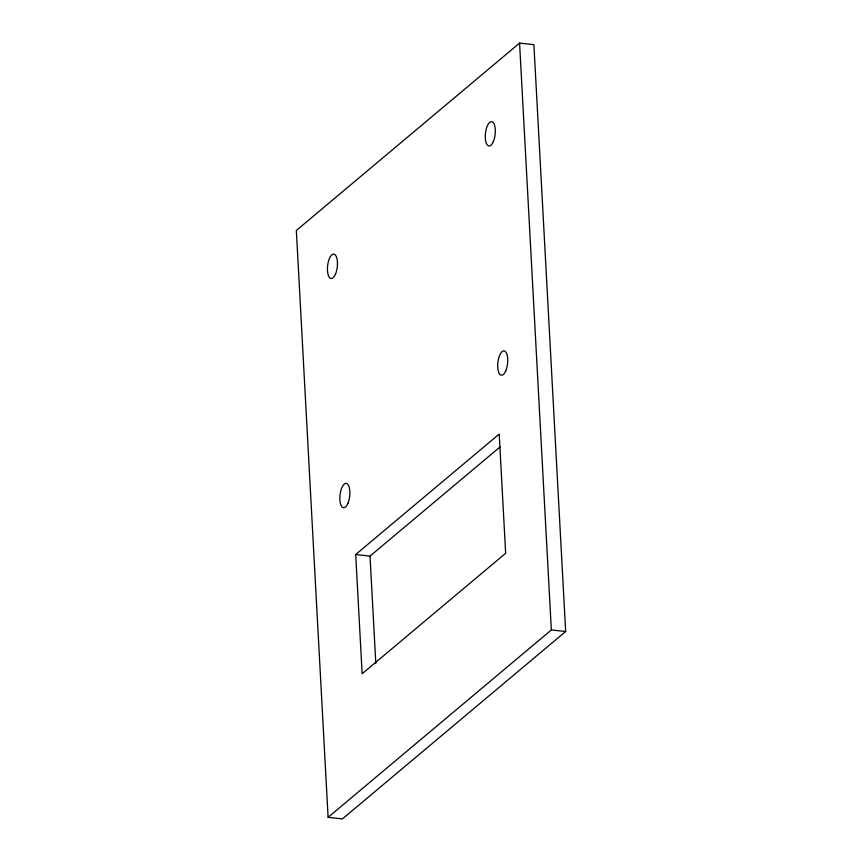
<?xml version="1.0" encoding="UTF-8"?>
<svg xmlns="http://www.w3.org/2000/svg" width="862" height="862" viewBox="0 0 862 862"><rect width="100%" height="100%" fill="white"/><g stroke="black" fill="none" stroke-linecap="round" stroke-linejoin="round"><path stroke-width="1.29" d="M519.57 43.1L296.334 230.488L328.11 817.327L342.429 818.9L565.666 631.512L533.89 44.673L519.57 43.1L551.346 629.95L328.11 817.327M355.694 554.535L499.195 434.071L505.66 553.275L362.148 673.739L355.694 554.535L370.013 556.109L500.197 446.828M551.346 629.95L565.666 631.512M370.013 556.109L375.81 663.255M347.892 503.386A12.262 4.87 -83.7 0 0 346.815 483.539A12.262 4.87 -83.7 0 0 339.876 499.734A12.262 4.87 -83.7 0 0 347.892 503.386M335.48 274.148A12.262 4.87 -83.7 0 0 334.402 254.301A12.262 4.87 -83.7 0 0 327.463 270.496A12.262 4.87 -83.7 0 0 335.48 274.148M493.333 141.637A12.262 4.87 -83.7 0 0 492.256 121.79A12.262 4.87 -83.7 0 0 485.317 137.995A12.262 4.87 -83.7 0 0 493.333 141.637M505.746 370.875A12.262 4.87 -83.7 0 0 504.669 351.028A12.262 4.87 -83.7 0 0 497.74 367.223A12.262 4.87 -83.7 0 0 505.746 370.875"/></g></svg>
